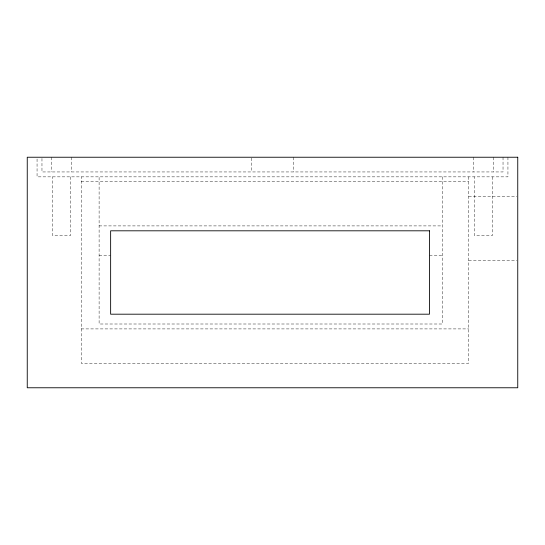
<?xml version="1.0" encoding="UTF-8"?>
<svg xmlns="http://www.w3.org/2000/svg" width="545" height="545" viewBox="0 0 545 545"><rect width="100%" height="100%" fill="white"/><g stroke="black" fill="none" stroke-linecap="round" stroke-linejoin="round"><path stroke-width="0.41" stroke-dasharray="2.73 2.04" d="M81.205 181.758L468.7 181.758M468.7 196.472L516.905 196.472M99.108 225.903L442.458 225.903M99.108 255.333L110.635 255.333M429.46 255.333L442.458 255.333M468.7 260.238L516.905 260.238M81.205 328.908L468.7 328.908M507.94 157.233L507.94 176.853L37.06 176.853L37.06 157.233M503.035 157.233L503.035 171.948L41.965 171.948L41.965 157.233M493.225 157.233L493.225 171.948M492.244 176.853L492.244 235.713L474.586 235.713L474.586 176.853M473.605 157.233L473.605 171.948M468.7 176.853L468.7 363.243L81.205 363.243L81.205 176.853M442.458 176.853L442.458 324.002L99.108 324.002L99.108 176.853M293.591 157.233L293.591 171.948M251.409 158.05L251.409 171.948M71.395 157.233L71.395 171.948M70.414 176.853L70.414 235.713L52.756 235.713L52.756 176.853M51.775 157.233L51.775 171.948"/><path stroke-width="0.82" d="M517.75 157.233L27.25 157.233L27.25 387.768L517.75 387.768L517.75 157.233M429.46 230.808L110.635 230.808L110.635 314.192L429.46 314.192L429.46 230.808"/></g></svg>
